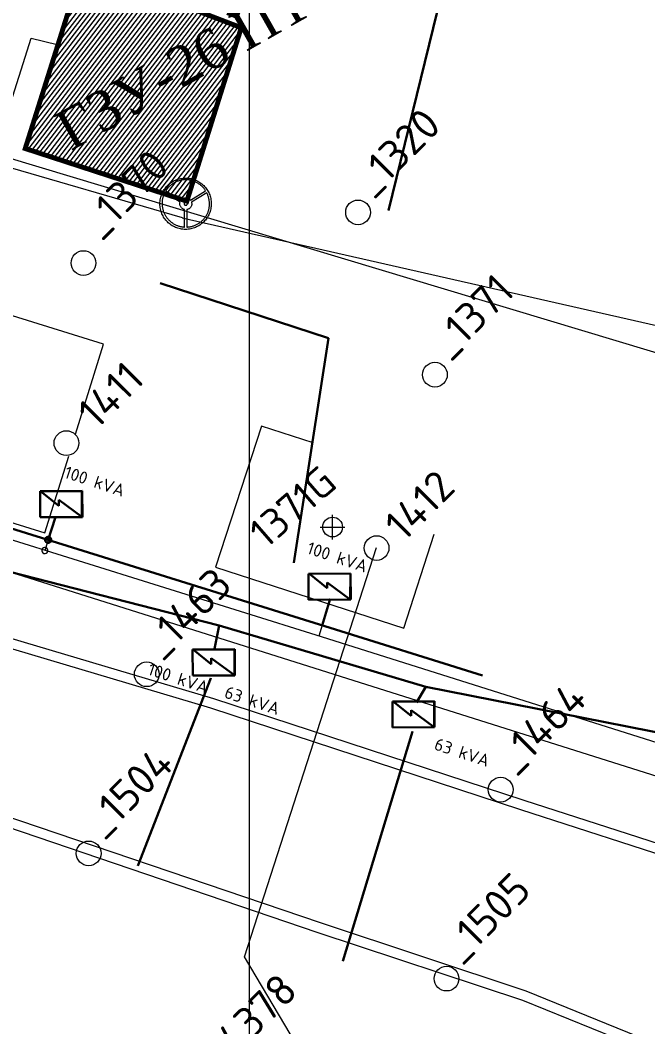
# Model space of a CAD drawing. Header units: millimetres. Extents: x 519 to 9564855, y -810 to 5021775.
# Drawn here: x 9536907.3 to 9537161.3, y 4998431.4 to 4998838.9 of the extents above; entities that cross this region are included whole.
import ezdxf

# ---------------------------------------------------------------- set-up
doc = ezdxf.new("R2010")
doc.units = ezdxf.units.MM
doc.header["$LTSCALE"] = 2
doc.header["$MEASUREMENT"] = 0
doc.header["$PDMODE"] = 2
doc.header["$PDSIZE"] = 5
doc.linetypes.add('1', pattern=[0])
for name, color, linetype in [('COMPOUND', 3, 'Continuous'), ('GRID_PULKOVO', 7, 'Continuous'), ('OilColl&Flowlines', 3, 'Continuous'), ('OLD WELLS(dr.bfr2000)', 24, 'Continuous'), ('ROAD_GROUND', 9, 'Continuous'), ('Скважины на 2013 год.', 21, '1'), ('Скважины на 2015 год', 7, 'Continuous')]:
    doc.layers.add(name, color=color, linetype=linetype)
for name, color, linetype, lineweight in [('Скважины на 2024 год-125', 10, 'Continuous', 40), ('Электро', 1, 'Continuous', 30), ('Электроснаб', 1, 'Continuous', 18), ('Электроснабжене', 1, 'Continuous', 18)]:
    doc.layers.add(name, color=color, linetype=linetype, lineweight=lineweight)
doc.styles.add('92051501$0$STANDARD', font='simplex.shx')
doc.styles.add('Elect', font='isocpeur.ttf')
doc.styles.get("Standard").update_dxf_attribs({"font": 'isocpeur.ttf', "width": 0.5})
doc.linetypes.add('WTR_LINE', pattern='A,0.5,-0.2,["W",92051501$0$STANDARD,S=0.1,R=0,X=-0.1,Y=-0.05],-0.05', length=0.75)

msp = doc.modelspace()

# ---------------------------------------------------------------- hatches: boundary and pattern name
at = {"layer": 'Скважины на 2015 год', "linetype": 'ByBlock', "lineweight": 0, "ltscale": 5}
h = msp.add_hatch(dxfattribs=at)
h.set_pattern_fill('ANSI31', color=5, scale=12, angle=7.5725136, style=0)
h.set_pattern_definition([(52.572513574, (0, 0), (-1.19118473032, 0.9116353099), [])])
h.paths.add_polyline_path([(9536996.737, 4998835.855), (9536974.737, 4998765.655), (9536909.337, 4998786.955), (9536937.437, 4998876.155), (9536968.537, 4998863.955), (9536963.637, 4998848.555)])
h.paths.add_polyline_path([(9536924.12996, 4998779.34552), (9536997.58018, 4998816.04392), (9536986.57066, 4998838.07898), (9536913.12044, 4998801.38059)], flags=9)

# ---------------------------------------------------------------- linework, layer by layer
at = {"color": 5, "linetype": 'WTR_LINE', "lineweight": 0, "ltscale": 20}
for p, q in [((9536998.07014, 4998459.68296), (9537051.45919, 4998625.38711)), ((9537019.08286, 4998424.16773), (9536998.07014, 4998459.68296))]:
    msp.add_line(p, q, dxfattribs=at)
at = {"layer": 'COMPOUND', "lineweight": 0, "const_width": 2}
msp.add_lwpolyline([(9536996.737, 4998835.855), (9536974.737, 4998765.655), (9536909.337, 4998786.955), (9536937.437, 4998876.155), (9536968.537, 4998863.955), (9536963.637, 4998848.555), (9536996.737, 4998835.855)], dxfattribs=at)
at = {"layer": 'GRID_PULKOVO', "lineweight": 0}
msp.add_line((9537000, 5010000), (9537000, 4992000), dxfattribs=at)
at = {"layer": 'OilColl&Flowlines', "color": 3, "linetype": 'ByBlock', "lineweight": 0, "ltscale": 50}
msp.add_lwpolyline([(9535842.89551, 4999187.71078), (9535953.13227, 4999151.60181), (9536003.4826, 4999074.2352), (9536045.05807, 4999059.11796), (9536584.00191, 4998879.20423), (9537271.93043, 4998672.00883), (9537451.05773, 4998617.67724)], dxfattribs=at)
at = {"layer": 'OilColl&Flowlines', "lineweight": 0}
for points in [[(9536749.1323, 4998316.40133), (9536849.177, 4998630.757), (9536848.423, 4998631.82), (9536911.718, 4998831.583), (9536922.225, 4998829.032)], [(9536972.97106, 4998758.82795), (9536895.78653, 4998781.30228)], [(9536974.21807, 4998774.99571), (9536974.21807, 4998774.99571), (9536974.74779, 4998774.98532), (9536975.26712, 4998774.94377), (9536975.78646, 4998774.87107), (9536976.29541, 4998774.78797), (9536976.79397, 4998774.66333), (9536977.28215, 4998774.5283), (9536977.77032, 4998774.36212), (9536978.23772, 4998774.17516), (9536978.69474, 4998773.96742), (9536979.14137, 4998773.73891), (9536979.57761, 4998773.48963), (9536980.00346, 4998773.21958), (9536980.40855, 4998772.92875), (9536980.80324, 4998772.61715), (9536981.17716, 4998772.29516), (9536981.5407, 4998771.9524), (9536981.88346, 4998771.58886), (9536982.21583, 4998771.21494), (9536982.52744, 4998770.82025), (9536982.81826, 4998770.41517), (9536983.08832, 4998769.98931), (9536983.3376, 4998769.55307), (9536983.56611, 4998769.10644), (9536983.78423, 4998768.64943), (9536983.97119, 4998768.17164), (9536984.13738, 4998767.69385), (9536984.2724, 4998767.19529), (9536984.38666, 4998766.69672), (9536984.48014, 4998766.18778), (9536984.55284, 4998765.66844), (9536984.59439, 4998765.13872), (9536984.60478, 4998764.609), (9536984.60478, 4998764.609), (9536984.59439, 4998764.06889), (9536984.55284, 4998763.53916), (9536984.48014, 4998763.01983), (9536984.38666, 4998762.51088), (9536984.2724, 4998762.01232), (9536984.13738, 4998761.51376), (9536983.97119, 4998761.02558), (9536983.78423, 4998760.55818), (9536983.56611, 4998760.10116), (9536983.3376, 4998759.65453), (9536983.08832, 4998759.21829), (9536982.81826, 4998758.79244), (9536982.52744, 4998758.38736), (9536982.21583, 4998757.99266), (9536981.88346, 4998757.61874), (9536981.5407, 4998757.2552), (9536981.17716, 4998756.91244), (9536980.80324, 4998756.59045), (9536980.40855, 4998756.27885), (9536980.00346, 4998755.98803), (9536979.57761, 4998755.71797), (9536979.14137, 4998755.46869), (9536978.69474, 4998755.24018), (9536978.23772, 4998755.03245), (9536977.77032, 4998754.84549), (9536977.28215, 4998754.68969), (9536976.79397, 4998754.54427), (9536976.29541, 4998754.43002), (9536975.78646, 4998754.33654), (9536975.26712, 4998754.27422), (9536974.74779, 4998754.23267), (9536974.21807, 4998754.22228), (9536974.21807, 4998754.22228), (9536973.67796, 4998754.23267), (9536973.14824, 4998754.27422), (9536972.6289, 4998754.33654), (9536972.11995, 4998754.43002), (9536971.611, 4998754.54427), (9536971.12283, 4998754.68969), (9536970.63465, 4998754.84549), (9536970.16725, 4998755.03245), (9536969.69985, 4998755.24018), (9536969.25322, 4998755.46869), (9536968.81698, 4998755.71797), (9536968.40151, 4998755.98803), (9536967.99643, 4998756.27885), (9536967.60173, 4998756.59045), (9536967.22781, 4998756.91244), (9536966.86428, 4998757.2552), (9536966.52151, 4998757.61874), (9536966.18914, 4998757.99266), (9536965.88793, 4998758.38736), (9536965.5971, 4998758.79244), (9536965.32704, 4998759.21829), (9536965.07776, 4998759.65453), (9536964.84925, 4998760.10116), (9536964.64152, 4998760.55818), (9536964.45456, 4998761.02558), (9536964.29876, 4998761.51376), (9536964.15334, 4998762.01232), (9536964.03909, 4998762.51088), (9536963.94561, 4998763.01983), (9536963.88329, 4998763.53916), (9536963.84174, 4998764.06889), (9536963.83136, 4998764.609), (9536963.83136, 4998764.609), (9536963.84174, 4998765.13872), (9536963.88329, 4998765.66844), (9536963.94561, 4998766.18778), (9536964.03909, 4998766.69672), (9536964.15334, 4998767.19529), (9536964.29876, 4998767.69385), (9536964.45456, 4998768.17164), (9536964.64152, 4998768.64943), (9536964.84925, 4998769.10644), (9536965.07776, 4998769.55307), (9536965.32704, 4998769.98931), (9536965.5971, 4998770.41517), (9536965.88793, 4998770.82025), (9536966.18914, 4998771.21494), (9536966.52151, 4998771.58886), (9536966.86428, 4998771.9524), (9536967.22781, 4998772.29516), (9536967.60173, 4998772.61715), (9536967.99643, 4998772.92875), (9536968.40151, 4998773.21958), (9536968.81698, 4998773.48963), (9536969.25322, 4998773.73891), (9536969.69985, 4998773.96742), (9536970.16725, 4998774.17516), (9536970.63465, 4998774.36212), (9536971.12283, 4998774.5283), (9536971.611, 4998774.66333), (9536972.11995, 4998774.78797), (9536972.6289, 4998774.87107), (9536973.14824, 4998774.94377), (9536973.67796, 4998774.98532), (9536974.21807, 4998774.99571)], [(9536972.34846, 4998766.03197), (9536972.34846, 4998766.03197), (9536972.55619, 4998766.28126), (9536972.79509, 4998766.49938), (9536973.05476, 4998766.67595), (9536973.31442, 4998766.81098), (9536973.59486, 4998766.90446), (9536973.88569, 4998766.97717), (9536974.17652, 4998767.00833), (9536974.46735, 4998767.00833), (9536974.74779, 4998766.97717), (9536975.02823, 4998766.91484), (9536975.2879, 4998766.83175), (9536975.52679, 4998766.7175), (9536975.7553, 4998766.58247), (9536975.94226, 4998766.41628), (9536976.10845, 4998766.23971), (9536976.24348, 4998766.03197), (9536982.33009, 4998769.8439), (9536982.33009, 4998769.8439), (9536982.18467, 4998770.08279), (9536982.01849, 4998770.3113), (9536981.8523, 4998770.53981), (9536981.67573, 4998770.76831), (9536981.48876, 4998770.98644), (9536981.3018, 4998771.20456), (9536981.09407, 4998771.41229), (9536980.88634, 4998771.62002), (9536980.66821, 4998771.81737), (9536980.45009, 4998772.01472), (9536980.2112, 4998772.20168), (9536979.9723, 4998772.37825), (9536979.73341, 4998772.55483), (9536979.48413, 4998772.72102), (9536979.22446, 4998772.8872), (9536978.96479, 4998773.03262), (9536978.69474, 4998773.17803), (9536978.42468, 4998773.32345), (9536978.14424, 4998773.44809), (9536977.8638, 4998773.57273), (9536977.58336, 4998773.68698), (9536977.29253, 4998773.79085), (9536977.00171, 4998773.88433), (9536976.71088, 4998773.96742), (9536976.40966, 4998774.05052), (9536976.10845, 4998774.11284), (9536975.80723, 4998774.17516), (9536975.49563, 4998774.22709), (9536975.19442, 4998774.25825), (9536974.88282, 4998774.28941), (9536974.57122, 4998774.2998), (9536974.25961, 4998774.31018), (9536974.25961, 4998774.31018), (9536973.94801, 4998774.2998), (9536973.63641, 4998774.28941), (9536973.32481, 4998774.25825), (9536973.01321, 4998774.22709), (9536972.71199, 4998774.17516), (9536972.41078, 4998774.12322), (9536972.10956, 4998774.0609), (9536971.81874, 4998773.98819), (9536971.51752, 4998773.89471), (9536971.23708, 4998773.80123), (9536970.94625, 4998773.70775), (9536970.66581, 4998773.5935), (9536970.39576, 4998773.46886), (9536970.1257, 4998773.34422), (9536969.85565, 4998773.20919), (9536969.59598, 4998773.06378), (9536969.33631, 4998772.91836), (9536969.08703, 4998772.75218), (9536968.83775, 4998772.58599), (9536968.59886, 4998772.4198), (9536968.37035, 4998772.23284), (9536968.14184, 4998772.04588), (9536967.92372, 4998771.85892), (9536967.7056, 4998771.65118), (9536967.49787, 4998771.44345), (9536967.30052, 4998771.23572), (9536967.11356, 4998771.0176), (9536966.9266, 4998770.78909), (9536966.75002, 4998770.56058), (9536966.57345, 4998770.33207), (9536966.41765, 4998770.09318), (9536966.26185, 4998769.8439), (9536972.34846, 4998766.03197)], [(9536973.81299, 4998762.22005), (9536973.81299, 4998762.22005), (9536973.57409, 4998762.30315), (9536973.34558, 4998762.39663), (9536973.11708, 4998762.52127), (9536972.90934, 4998762.65629), (9536972.71199, 4998762.81209), (9536972.53542, 4998762.97828), (9536972.36923, 4998763.16524), (9536972.23421, 4998763.36259), (9536972.10956, 4998763.57032), (9536972.0057, 4998763.78845), (9536971.93299, 4998764.01695), (9536971.88106, 4998764.25585), (9536971.86028, 4998764.50513), (9536971.87067, 4998764.75441), (9536971.91222, 4998765.00369), (9536971.98492, 4998765.26336), (9536965.78406, 4998769.15837), (9536965.78406, 4998769.15837), (9536965.64903, 4998768.90909), (9536965.52439, 4998768.65981), (9536965.41014, 4998768.40014), (9536965.30627, 4998768.14048), (9536965.2024, 4998767.87042), (9536965.10892, 4998767.58998), (9536965.02583, 4998767.31993), (9536964.95312, 4998767.0291), (9536964.8908, 4998766.74866), (9536964.83887, 4998766.45783), (9536964.78693, 4998766.167), (9536964.75577, 4998765.87617), (9536964.72461, 4998765.57496), (9536964.70384, 4998765.27374), (9536964.69345, 4998764.97253), (9536964.69345, 4998764.67132), (9536964.70384, 4998764.3701), (9536964.72461, 4998764.06889), (9536964.74539, 4998763.75728), (9536964.78693, 4998763.45607), (9536964.82848, 4998763.15486), (9536964.8908, 4998762.85364), (9536964.95312, 4998762.55243), (9536965.02583, 4998762.25121), (9536965.10892, 4998761.95), (9536965.2024, 4998761.65917), (9536965.30627, 4998761.36834), (9536965.42052, 4998761.07751), (9536965.54516, 4998760.78669), (9536965.68019, 4998760.50624), (9536965.8256, 4998760.2258), (9536965.98141, 4998759.94536), (9536965.98141, 4998759.94536), (9536966.13721, 4998759.67531), (9536966.31378, 4998759.41564), (9536966.47997, 4998759.15597), (9536966.66693, 4998758.90669), (9536966.86428, 4998758.6678), (9536967.06162, 4998758.4289), (9536967.25897, 4998758.20039), (9536967.47709, 4998757.98227), (9536967.68483, 4998757.77454), (9536967.91333, 4998757.56681), (9536968.14184, 4998757.36946), (9536968.38074, 4998757.1825), (9536968.61963, 4998756.99554), (9536968.85852, 4998756.82935), (9536969.10781, 4998756.66316), (9536969.36747, 4998756.50736), (9536969.61675, 4998756.35156), (9536969.88681, 4998756.21653), (9536970.14648, 4998756.08151), (9536970.41653, 4998755.95687), (9536970.68659, 4998755.84261), (9536970.96703, 4998755.73874), (9536971.23708, 4998755.63488), (9536971.51752, 4998755.55178), (9536971.80835, 4998755.46869), (9536972.08879, 4998755.39598), (9536972.36923, 4998755.33366), (9536972.66006, 4998755.28173), (9536972.95089, 4998755.2298), (9536973.23133, 4998755.19864), (9536973.52216, 4998755.17786), (9536973.81299, 4998755.15709), (9536973.81299, 4998762.22005)], [(9536976.60701, 4998765.26336), (9536976.60701, 4998765.26336), (9536976.66933, 4998764.9933), (9536976.70049, 4998764.72325), (9536976.70049, 4998764.46358), (9536976.67972, 4998764.2143), (9536976.63817, 4998763.96502), (9536976.57585, 4998763.72612), (9536976.48237, 4998763.508), (9536976.3785, 4998763.30027), (9536976.24348, 4998763.10292), (9536976.07729, 4998762.91596), (9536975.90071, 4998762.76016), (9536975.70337, 4998762.60436), (9536975.48525, 4998762.47972), (9536975.24635, 4998762.37585), (9536974.98668, 4998762.28237), (9536974.70624, 4998762.22005), (9536974.70624, 4998755.15709), (9536974.70624, 4998755.15709), (9536974.98668, 4998755.16748), (9536975.26712, 4998755.18825), (9536975.54757, 4998755.21941), (9536975.82801, 4998755.26096), (9536976.10845, 4998755.31289), (9536976.38889, 4998755.36482), (9536976.66933, 4998755.43753), (9536976.94977, 4998755.51024), (9536977.23021, 4998755.59333), (9536977.51065, 4998755.68681), (9536977.7911, 4998755.79068), (9536978.06115, 4998755.89455), (9536978.3312, 4998756.01919), (9536978.60126, 4998756.14383), (9536978.87131, 4998756.27885), (9536979.13098, 4998756.42427), (9536979.39065, 4998756.56968), (9536979.65032, 4998756.73587), (9536979.8996, 4998756.90206), (9536980.14888, 4998757.07863), (9536980.38777, 4998757.2552), (9536980.62667, 4998757.45255), (9536980.85517, 4998757.6499), (9536981.08368, 4998757.85763), (9536981.3018, 4998758.06537), (9536981.50954, 4998758.29388), (9536981.71727, 4998758.52238), (9536981.91462, 4998758.76128), (9536982.10158, 4998759.00017), (9536982.28854, 4998759.24945), (9536982.45473, 4998759.50912), (9536982.62092, 4998759.77917), (9536982.62092, 4998759.77917), (9536982.77672, 4998760.05962), (9536982.92213, 4998760.34006), (9536983.05716, 4998760.63089), (9536983.1818, 4998760.91133), (9536983.28567, 4998761.20215), (9536983.38953, 4998761.50337), (9536983.48301, 4998761.7942), (9536983.56611, 4998762.08502), (9536983.63881, 4998762.38624), (9536983.71152, 4998762.68745), (9536983.76345, 4998762.97828), (9536983.805, 4998763.2795), (9536983.83616, 4998763.58071), (9536983.86732, 4998763.88193), (9536983.87771, 4998764.17275), (9536983.88809, 4998764.47397), (9536983.88809, 4998764.77518), (9536983.86732, 4998765.06601), (9536983.84655, 4998765.35684), (9536983.81539, 4998765.65805), (9536983.78423, 4998765.94888), (9536983.73229, 4998766.22932), (9536983.68036, 4998766.52015), (9536983.60765, 4998766.80059), (9536983.53495, 4998767.08103), (9536983.45185, 4998767.36147), (9536983.35837, 4998767.64191), (9536983.26489, 4998767.91197), (9536983.15064, 4998768.17164), (9536983.03638, 4998768.44169), (9536982.91174, 4998768.70136), (9536982.77672, 4998768.95064), (9536976.60701, 4998765.26336)], [(9536974.30116, 4998765.26336), (9536974.30116, 4998765.26336), (9536974.16613, 4998765.25297), (9536974.04149, 4998765.21142), (9536973.93763, 4998765.1491), (9536973.83376, 4998765.0764), (9536973.76105, 4998764.97253), (9536973.69873, 4998764.86866), (9536973.65718, 4998764.74402), (9536973.6468, 4998764.609), (9536973.6468, 4998764.609), (9536973.65718, 4998764.47397), (9536973.69873, 4998764.35971), (9536973.76105, 4998764.24546), (9536973.83376, 4998764.15198), (9536973.93763, 4998764.06889), (9536974.04149, 4998764.01695), (9536974.16613, 4998763.97541), (9536974.30116, 4998763.96502), (9536974.30116, 4998763.96502), (9536974.43619, 4998763.97541), (9536974.55044, 4998764.01695), (9536974.6647, 4998764.06889), (9536974.75818, 4998764.15198), (9536974.84127, 4998764.24546), (9536974.8932, 4998764.35971), (9536974.93475, 4998764.47397), (9536974.94514, 4998764.609), (9536974.94514, 4998764.609), (9536974.93475, 4998764.74402), (9536974.8932, 4998764.86866), (9536974.84127, 4998764.97253), (9536974.75818, 4998765.0764), (9536974.6647, 4998765.1491), (9536974.55044, 4998765.21142), (9536974.43619, 4998765.25297), (9536974.30116, 4998765.26336)], [(9536972.80948, 4998758.86464), (9537634.85028, 4998608.54967)]]:
    msp.add_lwpolyline(points, dxfattribs=at)
at = {"layer": 'OLD WELLS(dr.bfr2000)', "lineweight": 0}
for centre in [(9537044, 4998761.1), (9536932.9, 4998740.6), (9537075.1, 4998695.4), (9536926, 4998667.7), (9537051.5, 4998625.2), (9536958.5, 4998574.1), (9537101.7, 4998527.4), (9536935, 4998501.6), (9537079.8, 4998450.9)]:
    msp.add_circle(centre, 5, dxfattribs=at)
at = {"layer": 'ROAD_GROUND', "color": 8, "lineweight": 0, "const_width": 5}
msp.add_lwpolyline([(9537021.27729, 4998911.76358), (9536993.0277, 4998840.15409)], dxfattribs=at)
msp.add_lwpolyline([(9537021.27729, 4998911.76358), (9536993.0277, 4998840.15409)], dxfattribs=at)
at = {"layer": 'ROAD_GROUND', "lineweight": 0}
for points in [[(9537246.28835, 4998479.36404), (9537111.16669, 4998523.05271), (9536985.60301, 4998564.17684), (9536886.20172, 4998593.76937), (9536773.41785, 4998625.37086), (9536683.78849, 4998658.03845), (9536556.8115, 4998699.67425)], [(9537245.05776, 4998475.55804), (9537109.9289, 4998519.24904), (9536984.40962, 4998560.35862), (9536885.1225, 4998589.91771), (9536772.19158, 4998621.56041), (9536682.48011, 4998654.25792), (9536555.56519, 4998695.87337)], [(9536540.86992, 4998648.64302), (9536621.15058, 4998609.29388), (9536714.7013, 4998574.45099), (9536883.7923, 4998522.75471), (9537028.6374, 4998473.55493), (9537111.94851, 4998445.9571), (9537214.41628, 4998404.28051)], [(9536539.10944, 4998645.05126), (9536619.56839, 4998605.61473), (9536713.41736, 4998570.66077), (9536882.56402, 4998518.94746), (9537027.37957, 4998469.75785), (9537110.56456, 4998442.20179), (9537212.90925, 4998400.57526)]]:
    msp.add_lwpolyline(points, dxfattribs=at)
at = {"layer": 'Скважины на 2013 год.', "color": 0, "linetype": 'ByBlock', "lineweight": 0}
msp.add_lwpolyline([(9536929.66724, 4998671.26893), (9536941.00567, 4998707.81366), (9536883.70047, 4998725.59327), (9536859.99433, 4998649.18634), (9536917.29953, 4998631.40673), (9536926.92106, 4998662.41776)], dxfattribs=at)
at = {"layer": 'Скважины на 2024 год-125', "color": 0, "linetype": 'ByBlock', "lineweight": 0}
msp.add_lwpolyline([(9537025.90516, 4998667.77657), (9537004.92825, 4998674.59238), (9536986.38723, 4998617.52898), (9537062.47175, 4998592.80762), (9537074.83782, 4998630.86647)], dxfattribs=at)
msp.add_circle((9537033.7, 4998633.7), 4, dxfattribs=at)
msp.add_point((9537033.7, 4998633.7), dxfattribs=at)
at = {"layer": 'Электро'}
for p, q in [((9537079.06954, 4998854.57568, 0), (9537056.29846, 4998761.7984, 0)), ((9536915.33184, 4998648.22716, 0), (9536932.38027, 4998648.33149, 0)), ((9536915.39654, 4998637.65481, 0), (9536915.33184, 4998648.22716, 0)), ((9536932.28302, 4998648.23304, 0), (9536915.68742, 4998648.13148, 0)), ((9536915.68742, 4998648.13148, 0), (9536922.8992, 4998642.30425, 0)), ((9536932.20933, 4998637.79058, 0), (9536932.28302, 4998648.23304, 0)), ((9536932.38027, 4998648.33149, 0), (9536932.44497, 4998637.75914, 0)), ((9536922.8992, 4998642.30425, 0), (9536922.88466, 4998644.67948, 0)), ((9536922.88466, 4998644.67948, 0), (9536932.20933, 4998637.79058, 0)), ((9536932.44497, 4998637.75914, 0), (9536915.39654, 4998637.65481, 0)), ((9537023.94181, 4998614.8382, 0), (9537040.99024, 4998614.94254, 0)), ((9537024.00652, 4998604.26585, 0), (9537023.94181, 4998614.8382, 0)), ((9537040.89299, 4998614.84409, 0), (9537024.29739, 4998614.74252, 0)), ((9537024.29739, 4998614.74252, 0), (9537031.50917, 4998608.91529, 0)), ((9537040.8193, 4998604.40163, 0), (9537040.89299, 4998614.84409, 0)), ((9537040.99024, 4998614.94254, 0), (9537041.05495, 4998604.37018, 0)), ((9537031.50917, 4998608.91529, 0), (9537031.49464, 4998611.29052, 0)), ((9537031.49464, 4998611.29052, 0), (9537040.8193, 4998604.40163, 0)), ((9537041.05495, 4998604.37018, 0), (9537024.00652, 4998604.26585, 0)), ((9537032.77797, 4998604.65752, 0), (9537029.42002, 4998593.88278, 0)), ((9536987.77686, 4998593.87902, 0), (9536985.98016, 4998584.35658, 0)), ((9536977.06559, 4998584.14573, 0), (9536994.11402, 4998584.25006, 0)), ((9536977.13029, 4998573.57338, 0), (9536977.06559, 4998584.14573, 0)), ((9536994.01676, 4998584.15161, 0), (9536977.42116, 4998584.05005, 0)), ((9536977.42116, 4998584.05005, 0), (9536984.63294, 4998578.22282, 0)), ((9536993.94307, 4998573.70915, 0), (9536994.01676, 4998584.15161, 0)), ((9536994.11402, 4998584.25006, 0), (9536994.17872, 4998573.67771, 0)), ((9536984.63294, 4998578.22282, 0), (9536984.61841, 4998580.59805, 0)), ((9536984.61841, 4998580.59805, 0), (9536993.94307, 4998573.70915, 0)), ((9536994.17872, 4998573.67771, 0), (9536977.13029, 4998573.57338, 0)), ((9536984.39376, 4998572.57732, 0), (9536954.82856, 4998496.60482, 0)), ((9537071.45777, 4998568.96769, 0), (9537067.67809, 4998562.72114, 0)), ((9537057.88675, 4998563.14561, 0), (9537074.93518, 4998563.24995, 0)), ((9537057.95145, 4998552.57326, 0), (9537057.88675, 4998563.14561, 0)), ((9537074.83793, 4998563.1515, 0), (9537058.24233, 4998563.04994, 0)), ((9537058.24233, 4998563.04994, 0), (9537065.45411, 4998557.2227, 0)), ((9537074.76424, 4998552.70904, 0), (9537074.83793, 4998563.1515, 0)), ((9537074.93518, 4998563.24995, 0), (9537074.99988, 4998552.6776, 0)), ((9537065.45411, 4998557.2227, 0), (9537065.43957, 4998559.59794, 0)), ((9537065.43957, 4998559.59794, 0), (9537074.76424, 4998552.70904, 0)), ((9537074.99988, 4998552.6776, 0), (9537057.95145, 4998552.57326, 0)), ((9537066.09169, 4998550.94188, 0), (9537037.86471, 4998458.01794, 0))]:
    msp.add_line(p, q, dxfattribs=at)
at = {"layer": 'Электро', "ltscale": 25}
for p, q in [((9536963.94582, 4998732.38739), (9537032.03189, 4998710.1914)), ((9537032.03189, 4998710.1914), (9537018.03485, 4998619.25476))]:
    msp.add_line(p, q, dxfattribs=at)
at = {"layer": 'Электро', "ltscale": 0.05}
for p, q in [((9537030.53044, 4998593.53672, -0.00006), (9536885.80626, 4998638.7884, -0.00006)), ((9536921.44463, 4998637.26414), (9536918.60736, 4998628.53192)), ((9536987.77686, 4998593.87902, 0), (9536888.37885, 4998619.30139, 0)), ((9537071.45777, 4998568.96769, 0), (9536987.77686, 4998593.87902, 0)), ((9537094.33996, 4998573.65048, -0.00006), (9537030.53044, 4998593.53672, -0.00006)), ((9537245.68385, 4998534.68223, -0.00006), (9537071.45777, 4998568.96769, 0))]:
    msp.add_line(p, q, dxfattribs=at)
for start, end in [(161.9999999, 341.9999999), (341.9999999, 161.9999999)]:
    msp.add_arc((9536918.60736, 4998628.53192), 1.25, start, end, dxfattribs=at)
at = {"layer": 'Электроснаб', "color": 1, "lineweight": 0}
for p, q in [((9537079.06954, 4998854.57568, 0), (9537056.29846, 4998761.7984, 0)), ((9536915.33184, 4998648.22716, 0), (9536932.38027, 4998648.33149, 0)), ((9536915.39654, 4998637.65481, 0), (9536915.33184, 4998648.22716, 0)), ((9536915.68742, 4998648.13148, 0), (9536922.8992, 4998642.30425, 0)), ((9536932.38027, 4998648.33149, 0), (9536932.44497, 4998637.75914, 0)), ((9536922.8992, 4998642.30425, 0), (9536922.88466, 4998644.67948, 0)), ((9536922.88466, 4998644.67948, 0), (9536932.20933, 4998637.79058, 0)), ((9536932.44497, 4998637.75914, 0), (9536915.39654, 4998637.65481, 0)), ((9537023.94181, 4998614.8382, 0), (9537040.99024, 4998614.94254, 0)), ((9537024.00652, 4998604.26585, 0), (9537023.94181, 4998614.8382, 0)), ((9537040.89299, 4998614.84409, 0), (9537024.29739, 4998614.74252, 0)), ((9537024.29739, 4998614.74252, 0), (9537031.50917, 4998608.91529, 0)), ((9537040.8193, 4998604.40163, 0), (9537040.89299, 4998614.84409, 0)), ((9537040.99024, 4998614.94254, 0), (9537041.05495, 4998604.37018, 0)), ((9537031.50917, 4998608.91529, 0), (9537031.49464, 4998611.29052, 0)), ((9537031.49464, 4998611.29052, 0), (9537040.8193, 4998604.40163, 0)), ((9537041.05495, 4998604.37018, 0), (9537024.00652, 4998604.26585, 0)), ((9537032.77797, 4998604.65752, 0), (9537029.42002, 4998593.88278, 0)), ((9536977.06559, 4998584.14573, 0), (9536994.11402, 4998584.25006, 0)), ((9536977.13029, 4998573.57338, 0), (9536977.06559, 4998584.14573, 0)), ((9536994.01676, 4998584.15161, 0), (9536977.42116, 4998584.05005, 0)), ((9536977.42116, 4998584.05005, 0), (9536984.63294, 4998578.22282, 0)), ((9536993.94307, 4998573.70915, 0), (9536994.01676, 4998584.15161, 0)), ((9536994.11402, 4998584.25006, 0), (9536994.17872, 4998573.67771, 0)), ((9536984.63294, 4998578.22282, 0), (9536984.61841, 4998580.59805, 0)), ((9536984.61841, 4998580.59805, 0), (9536993.94307, 4998573.70915, 0)), ((9536994.17872, 4998573.67771, 0), (9536977.13029, 4998573.57338, 0)), ((9536984.39376, 4998572.57732, 0), (9536954.82856, 4998496.60482, 0)), ((9537057.88675, 4998563.14561, 0), (9537074.93518, 4998563.24995, 0)), ((9537057.95145, 4998552.57326, 0), (9537057.88675, 4998563.14561, 0)), ((9537074.83793, 4998563.1515, 0), (9537058.24233, 4998563.04994, 0)), ((9537058.24233, 4998563.04994, 0), (9537065.45411, 4998557.2227, 0)), ((9537074.76424, 4998552.70904, 0), (9537074.83793, 4998563.1515, 0)), ((9537074.93518, 4998563.24995, 0), (9537074.99988, 4998552.6776, 0)), ((9537065.45411, 4998557.2227, 0), (9537065.43957, 4998559.59794, 0)), ((9537065.43957, 4998559.59794, 0), (9537074.76424, 4998552.70904, 0)), ((9537074.99988, 4998552.6776, 0), (9537057.95145, 4998552.57326, 0)), ((9537066.09169, 4998550.94188, 0), (9537037.86471, 4998458.01794, 0))]:
    msp.add_line(p, q, dxfattribs=at)
at = {"layer": 'Электроснаб', "color": 1, "lineweight": 0, "ltscale": 0.05}
for start, end in [(161.9999999, 341.9999999), (341.9999999, 161.9999999)]:
    msp.add_arc((9536917.26848, 4998624.2499, -0.00004), 1.25, start, end, dxfattribs=at)
at = {"layer": 'Электроснабжене', "color": 1, "lineweight": 0}
for p, q in [((9537079.06954, 4998854.57568, 0), (9537056.29846, 4998761.7984, 0)), ((9537241.93961, 4998508.41076, 0), (9536784.98085, 4998652.71653, 0)), ((9536915.33184, 4998648.22716, 0), (9536932.38027, 4998648.33149, 0)), ((9536915.39654, 4998637.65481, 0), (9536915.33184, 4998648.22716, 0)), ((9536915.68742, 4998648.13148, 0), (9536922.8992, 4998642.30425, 0)), ((9536932.38027, 4998648.33149, 0), (9536932.44497, 4998637.75914, 0)), ((9536922.8992, 4998642.30425, 0), (9536922.88466, 4998644.67948, 0)), ((9536922.88466, 4998644.67948, 0), (9536932.20933, 4998637.79058, 0)), ((9536932.44497, 4998637.75914, 0), (9536915.39654, 4998637.65481, 0)), ((9537023.94181, 4998614.8382, 0), (9537040.99024, 4998614.94254, 0)), ((9537024.00652, 4998604.26585, 0), (9537023.94181, 4998614.8382, 0)), ((9537040.89299, 4998614.84409, 0), (9537024.29739, 4998614.74252, 0)), ((9537024.29739, 4998614.74252, 0), (9537031.50917, 4998608.91529, 0)), ((9537040.8193, 4998604.40163, 0), (9537040.89299, 4998614.84409, 0)), ((9537040.99024, 4998614.94254, 0), (9537041.05495, 4998604.37018, 0)), ((9537031.50917, 4998608.91529, 0), (9537031.49464, 4998611.29052, 0)), ((9537031.49464, 4998611.29052, 0), (9537040.8193, 4998604.40163, 0)), ((9537041.05495, 4998604.37018, 0), (9537024.00652, 4998604.26585, 0)), ((9537032.77797, 4998604.65752, 0), (9537028.08536, 4998589.6002, 0)), ((9536986.87851, 4998589.1178, 0), (9536985.98016, 4998584.35658, 0)), ((9536977.06559, 4998584.14573, 0), (9536994.11402, 4998584.25006, 0)), ((9536977.13029, 4998573.57338, 0), (9536977.06559, 4998584.14573, 0)), ((9536994.01676, 4998584.15161, 0), (9536977.42116, 4998584.05005, 0)), ((9536977.42116, 4998584.05005, 0), (9536984.63294, 4998578.22282, 0)), ((9536993.94307, 4998573.70915, 0), (9536994.01676, 4998584.15161, 0)), ((9536994.11402, 4998584.25006, 0), (9536994.17872, 4998573.67771, 0)), ((9536984.63294, 4998578.22282, 0), (9536984.61841, 4998580.59805, 0)), ((9536984.61841, 4998580.59805, 0), (9536993.94307, 4998573.70915, 0)), ((9536994.17872, 4998573.67771, 0), (9536977.13029, 4998573.57338, 0)), ((9536984.39376, 4998572.57732, 0), (9536954.82856, 4998496.60482, 0)), ((9537057.88675, 4998563.14561, 0), (9537074.93518, 4998563.24995, 0)), ((9537057.95145, 4998552.57326, 0), (9537057.88675, 4998563.14561, 0)), ((9537074.83793, 4998563.1515, 0), (9537058.24233, 4998563.04994, 0)), ((9537058.24233, 4998563.04994, 0), (9537065.45411, 4998557.2227, 0)), ((9537074.76424, 4998552.70904, 0), (9537074.83793, 4998563.1515, 0)), ((9537074.93518, 4998563.24995, 0), (9537074.99988, 4998552.6776, 0)), ((9537065.45411, 4998557.2227, 0), (9537065.43957, 4998559.59794, 0)), ((9537065.43957, 4998559.59794, 0), (9537074.76424, 4998552.70904, 0)), ((9537074.99988, 4998552.6776, 0), (9537057.95145, 4998552.57326, 0)), ((9537066.09169, 4998550.94188, 0), (9537037.86471, 4998458.01794, 0))]:
    msp.add_line(p, q, dxfattribs=at)
at = {"layer": 'Электроснабжене', "color": 1, "lineweight": 0, "ltscale": 0.05}
for p, q in [((9537029.17803, 4998589.25855, -0.00004), (9536884.45385, 4998634.51023, -0.00004)), ((9536921.44463, 4998637.26414), (9536917.26848, 4998624.2499, -0.00004)), ((9537231.18584, 4998525.40032, -0.00004), (9537029.17928, 4998589.25815, -0.00004))]:
    msp.add_line(p, q, dxfattribs=at)
for start, end in [(161.9999999, 341.9999999), (341.9999999, 161.9999999)]:
    msp.add_arc((9536917.26848, 4998624.2499, -0.00004), 1.25, start, end, dxfattribs=at)

# ---------------------------------------------------------------- texts
at = {"layer": 'COMPOUND', "color": 0, "lineweight": 0, "insert": (9536906.76568, 4998822.95751, -0.00006), "char_height": 16, "attachment_point": 1, "rotation": 29.5724029, "style": 'Elect'}
msp.add_mtext('{\\fArial|b0|i0|c0|p34;\\P\\fTimes New Roman|b0|i0|c204|p18;ГЗУ-\\fTimes New Roman|b0|i0|c0|p18;26\\fTimes New Roman|b0|i0|c204|p18; ПТВ}', dxfattribs=at)
at = {"layer": 'OLD WELLS(dr.bfr2000)', "lineweight": 0, "style": 'Elect'}
for s, p in [(' _1320', (9537044, 4998761.1)), (' _1370', (9536933.86599, 4998744.22097)), (' _1371', (9537075.1, 4998695.4)), (' 1411', (9536932.70246, 4998667.24674)), (' 1412', (9537056.8907, 4998621.73659)), (' _1463', (9536958.5, 4998574.1)), (' _1464', (9537101.7, 4998527.4)), (' _1504', (9536935, 4998501.6)), (' _1505', (9537079.8, 4998450.9)), (' _4378', (9536983, 4998407.8))]:
    msp.add_text(s, height=12.5, rotation=44.9999999, dxfattribs=at).set_placement(p)
at = {"layer": 'Скважины на 2024 год-125', "color": 0, "linetype": 'ByBlock', "lineweight": 0, "style": 'Elect'}
msp.add_text('1371G', height=12, rotation=41, dxfattribs=at).set_placement((9537006.74796, 4998624.60889))
at = {"layer": 'Электро'}
for s, p in [('100 kVA', (9536924.73575, 4998653.79645, -0.00006)), ('63 kVA', (9536989.51084, 4998564.7535, -0.00006)), ('63 kVA', (9537074.41932, 4998543.75513, -0.00006))]:
    msp.add_text(s, height=5, rotation=341.691556, dxfattribs=at).set_placement(p)
at = {"layer": 'Электроснаб', "color": 1, "lineweight": 0}
for s, p in [('100 kVA', (9536924.73575, 4998653.79645, -0.00006)), ('100 kVA', (9537022.9187, 4998623.1361, -0.00006)), ('63 kVA', (9536989.51084, 4998564.7535, -0.00006)), ('63 kVA', (9537074.41932, 4998543.75513, -0.00006))]:
    msp.add_text(s, height=5, rotation=341.691556, dxfattribs=at).set_placement(p)
at = {"layer": 'Электроснабжене', "color": 1, "lineweight": 0}
for s, p in [('100 kVA', (9536924.73575, 4998653.79645, -0.00006)), ('100 kVA', (9536958.5, 4998574.1)), ('63 kVA', (9536989.51084, 4998564.7535, -0.00006)), ('63 kVA', (9537074.41932, 4998543.75513, -0.00006))]:
    msp.add_text(s, height=5, rotation=341.691556, dxfattribs=at).set_placement(p)

doc.saveas('drawing.dxf')
